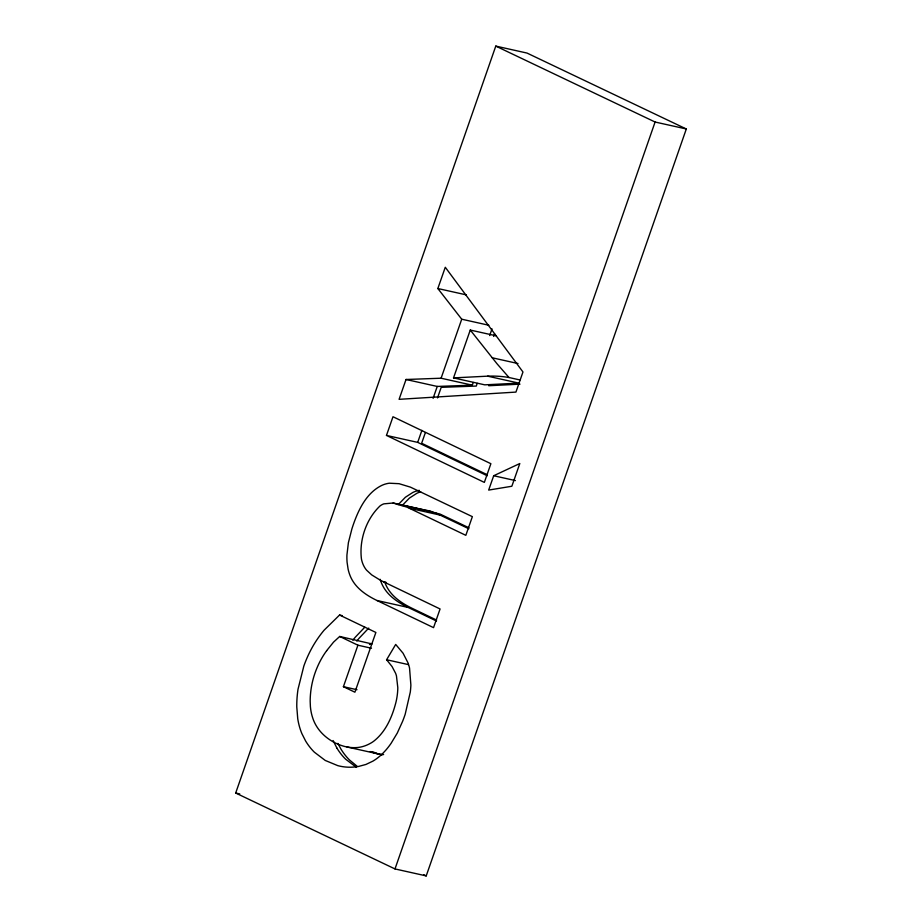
<?xml version="1.0" encoding="UTF-8"?>
<svg xmlns="http://www.w3.org/2000/svg" width="922" height="922" viewBox="0 0 922 922"><rect width="100%" height="100%" fill="white"/><g stroke="black" fill="none" stroke-linecap="round" stroke-linejoin="round"><path stroke-width="1.38" d="M235.686 793.024L495.782 46.1L527.004 53.061L686.314 128.976L426.218 875.9L394.996 868.939L235.686 793.024L239.755 793.923M394.996 868.939L655.093 122.027L686.314 128.976M386.468 435.426L392.991 416.744L490.884 463.708L484.35 482.39L386.468 435.426L417.689 442.376L487.231 475.752M473.251 382.492L472.318 385.177L441.096 378.216L406.026 379.495L399.088 399.33L515.928 392.092L522.97 371.981L445.28 267.253L437.846 288.528L461.726 319.208L488.879 325.259M417.689 442.376L421.884 430.367M433.086 398.35L437.247 386.445L472.318 385.177M441.096 378.216L461.726 319.208M425.376 432.591L421.654 443.263L487.335 474.772M437.512 397.912L441.212 387.332L476.282 386.064L477.216 383.379M326.665 650.678A67.237 47.886 -77.4 0 0 313.953 676.275A62.892 44.798 -77.4 0 0 310.172 701.216L310.391 706.506A43.369 30.887 -77.4 0 0 312.673 717.835C317.214 732.126 330.111 742.521 344.298 746.371A75.673 53.902 -77.4 0 0 357.863 747.488A52.45 37.353 -77.4 0 0 370.656 743.201A37.295 26.565 -77.4 0 0 373.836 741.127C386.111 731.469 392.449 716.279 396.137 701.504A49.073 34.955 -77.4 0 0 397.728 690.036A47.771 34.022 -77.4 0 0 397.797 687.593L396.46 675.93A27.971 19.927 -77.4 0 0 395.596 673.279L392.034 666.514L386.595 659.749L395.699 644.443L403.075 653.237L407.985 662.814A42.02 29.93 -77.4 0 1 409.541 668.058L410.878 685.069A67.513 48.094 -77.4 0 1 410.29 692.111L405.196 714.227A104.509 74.44 -77.4 0 1 402.626 721.281L397.267 733.094L391.066 743.374A73.069 52.047 -77.4 0 1 385.5 750.508L382.526 753.666A58.363 41.571 -77.4 0 1 372.903 761.134L365.907 764.465L358.439 766.47A91.877 65.439 -77.4 0 1 337.786 765.64L325.236 760.443L314.344 752.168A81.044 57.729 -77.4 0 1 305.666 741.092L301.874 733.601A61.636 43.899 -77.4 0 1 297.748 718.791L296.78 706.874A81.044 57.729 -77.4 0 1 298.013 689.253L303.822 666.122A90.402 64.39 -77.4 0 1 318.171 637.943A100.567 71.639 -77.4 0 1 324.106 630.199L339.55 615.032L375.876 632.457L354.901 692.203L343.41 686.694L357.92 645.204L371.497 648.235M453.532 377.893L487.657 376.164L518.879 383.126L484.753 384.843L453.532 377.893L470.266 330.053L496.048 335.792M489.674 335.562L492.014 328.854M493.639 336.438L494.572 333.752M493.696 475.74L488.672 490.078L511.848 486.251L519.801 463.536L493.696 475.74L515.41 480.581M326.653 650.667L333.557 642.115L339.699 636.457L372.05 643.959M398.12 504.737L405.415 497.235L412.941 492.394A41.34 29.446 -77.4 0 1 419.326 490.354M402.084 505.625L409.38 498.122L416.905 493.27A41.34 29.446 -77.4 0 1 420.72 491.829M364.778 627.214L355.327 637.16A100.567 71.639 -77.4 0 0 352.861 640.191M368.742 628.089L359.292 638.036A100.567 71.639 -77.4 0 0 356.826 641.067M369.457 644.559L370.921 643.418M488.718 385.73L519.996 384.151M420.997 509.797L427.992 510.592L436.094 513.197L468.814 528.732M393.141 503.009L383.898 503.85A21.46 15.282 -77.4 0 0 380.187 505.798C366.23 518.925 359.061 540.015 361.447 559.055A27.107 19.316 -77.4 0 0 364.328 566.938L364.847 567.791A29.896 21.298 -77.4 0 0 366.622 570.222L371.739 574.913L380.521 580.33L440.071 608.969L433.547 627.64L376.994 600.51C366.714 595.531 356.399 588.72 351.213 578.175A40.533 28.87 -77.4 0 1 348.113 569.197L347.098 562.397A48.071 34.241 -77.4 0 1 346.937 554.963L348.401 542.643L351.893 528.928A114.789 81.77 -77.4 0 1 354.417 521.541C359.695 507.331 367.521 492.394 381.72 485.433A41.34 29.446 -77.4 0 1 389.395 483.209L399.076 483.693L410.428 487.139L472.364 516.654L465.829 535.325L407.075 507.181L393.141 503.009L424.362 509.958M426.609 510.707L440.059 514.084L468.918 527.764M437.846 288.528L466.348 294.879M492.221 357.782L518.014 363.533M487.657 376.188A192.11 136.836 -77.4 0 1 509.025 377.513L519.87 379.956M406.026 379.495L437.247 386.445M400.69 504.714L431.911 511.664M409.345 508.229L440.566 515.179M383.587 581.863L386.306 582.474M376.994 600.51L408.204 607.46L436.486 621.025M339.55 615.032L342.258 615.631M386.595 659.749L408.319 664.589M343.41 686.694L356.987 689.714M346.983 746.981L379.484 754.208A75.673 53.902 -77.4 0 0 382.169 754.807M378.135 753.839L372.799 751.868M370.16 751.545L375.519 753.332A75.673 53.902 -77.4 0 0 383.621 754.565M495.782 46.1L655.093 122.027M423.624 874.667L426.218 875.9M436.602 620.068L412.169 608.347C401.9 603.368 391.585 596.569 386.399 586.012A40.533 28.87 -77.4 0 1 384.612 581.701M339.699 636.457L357.92 645.204M408.204 607.46C397.924 602.481 387.62 595.681 382.434 585.124A40.533 28.87 -77.4 0 1 380.152 579.304M356.457 767.392L345.566 759.129A81.044 57.729 -77.4 0 1 336.887 748.053M357.079 766.205L349.53 760.016A81.044 57.729 -77.4 0 1 340.852 748.941L337.901 743.386M509.013 377.536L497.016 363.764L470.266 330.053M336.887 748.053L333.096 740.562"/></g></svg>
